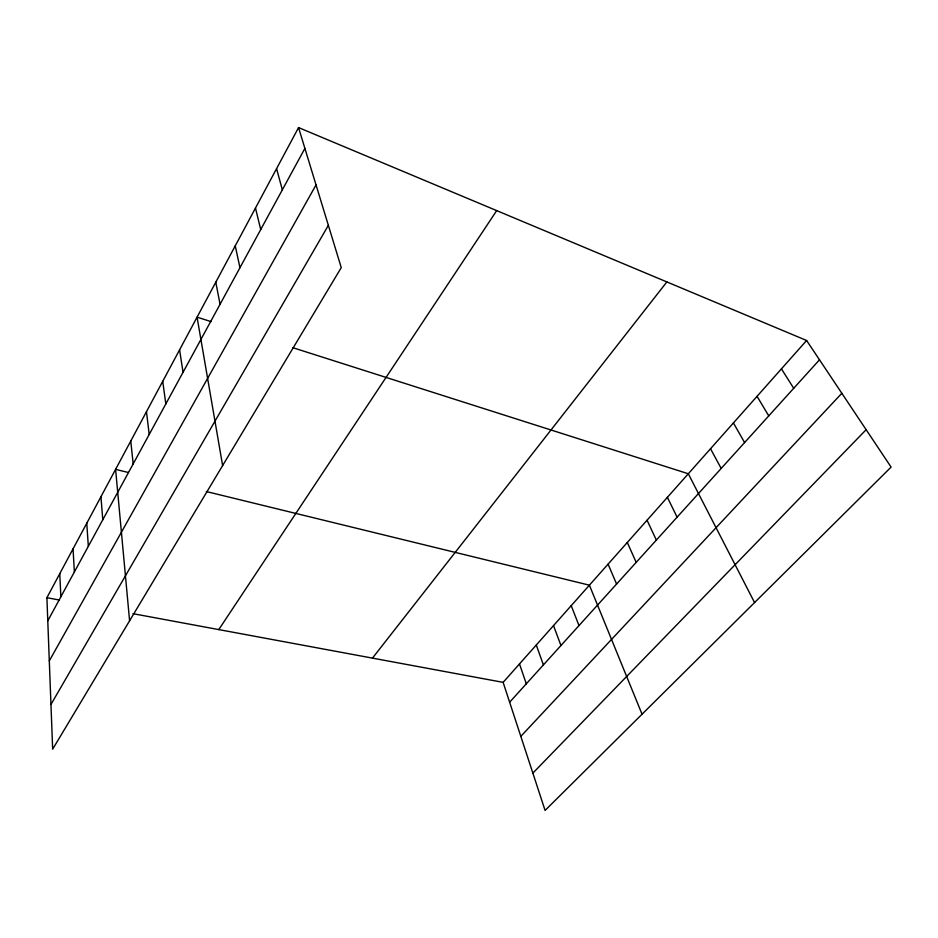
<?xml version="1.0" encoding="UTF-8"?>
<svg xmlns="http://www.w3.org/2000/svg" width="938" height="938" viewBox="0 0 938 938"><rect width="100%" height="100%" fill="white"/><g stroke="black" fill="none" stroke-linecap="round" stroke-linejoin="round"><path stroke-width="1.41" d="M298.554 127.58L341.256 267.623L52.657 749.169L46.9 597.705L298.554 127.58L806.61 340.494L891.1 467.101L545.084 810.42L503.131 682.36L806.61 340.494M47.779 620.827L304.897 148.38M49.304 660.891L316.036 184.903M50.957 704.461L328.359 225.331M218.777 629.597L496.694 210.616M372.468 658.113L666.859 281.928M509.639 702.222L819.495 359.805M520.825 736.365L841.832 393.28M532.866 773.123L866.137 429.698M46.9 597.705L59.504 600.05M132.962 613.675L503.131 682.36M128.377 472.494L115.597 469.375L129.596 620.792M206.325 491.547L589.404 585.183L642.049 714.217M211.015 321.605L197.074 317.161L222.623 465.588M292.726 347.658L688.304 473.76L754.574 602.571M781.436 368.857L793.712 388.297M757.048 396.328L768.761 415.874M733.422 422.944L744.596 442.584M710.523 448.739L721.181 468.461M667.387 497.339L677.107 517.155M647.056 520.238L656.354 540.1M627.299 542.492L636.187 562.378M608.082 564.137L616.583 584.046M571.219 605.667L578.992 625.587M553.514 625.599L560.959 645.52M536.29 645.016L543.395 664.925M519.5 663.928L526.3 683.814M276.569 168.641L282.338 189.828M255.488 208.037L260.717 229.564M235.239 245.862L239.964 267.682M215.787 282.209L220.055 304.287M179.592 349.827L183.039 372.304M162.731 381.32L165.815 403.95M146.469 411.712L149.201 434.458M130.757 441.036L133.184 463.9M100.941 496.753L102.781 519.769M86.765 523.24L88.336 546.303M73.047 548.871L74.372 571.969M59.762 573.681L60.864 596.791"/></g></svg>
